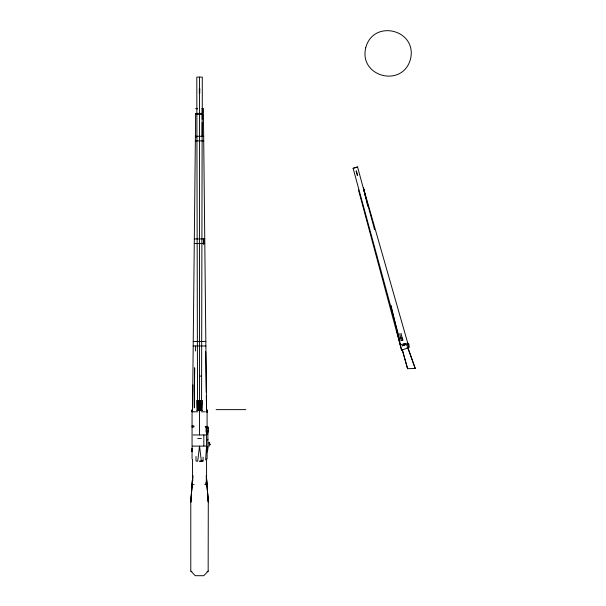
<?xml version="1.0" encoding="UTF-8"?>
<svg xmlns="http://www.w3.org/2000/svg" width="606" height="606" viewBox="0 0 606 606"><rect width="100%" height="100%" fill="white"/><g stroke="black" fill="none" stroke-linecap="round" stroke-linejoin="round"><path stroke-width="0.91" d="M192.746 481.05L192.746 475.513L190.86 502.033L192.746 475.513M196.018 456.454L196.018 461.007L197.715 461.211L199.541 446.114L201.359 461.211L203.055 460.961L203.055 457.174M202.184 108.421L201.563 400.528M208.153 571.208L208.29 501.298L206.449 477.483L208.222 502.033L206.328 475.49L206.328 482.679L205.623 484.565L204.79 484.452M195.435 350.988L195.443 345.988M207.1 450.659L207.093 452L207.1 449.311L207.184 450.44M196.162 113.398L195.64 113.398L192.503 411.815L193.003 384.893M195.624 114.678L195.64 113.398M207.184 426.972L207.199 426.397L207.222 427.382M209.085 446.402L209.1 442.175L209.078 442.834M192.064 448.713L192.057 451.614L191.973 448.735M199.775 410.641L199.775 400.498L202.116 400.498L202.116 410.641L201.533 410.118L202.003 400.498M199.313 410.61L198.139 410.118L198.897 400.498M203.843 445.864L203.836 434.964M205.623 459.939L206.57 446.114M192.057 410.315L192.057 411.928L191.973 410.368M207.093 410.701L207.093 412.322L207.184 410.754M356.033 171.036L357.313 175.452M356.389 170.93L357.669 175.346M199.313 400.498L196.973 400.498L196.973 410.641L198.139 410.118M199.775 410.61L201.533 410.118M405.429 343.397L401.149 344.655M407.262 348.139L408.974 347.352L408.974 344.231L407.52 343.216M358.502 190.011L401.604 350.329L408.974 347.352L363.411 187.837L365.35 196.132M403.498 344.231L406.126 343.314L415.216 368.403L407.588 368.706L402.164 349.677M196.889 113.398L203.434 113.398L203.434 108.421L202.025 108.421M207.017 571.587L207.6 571.405M195.397 136.282L203.677 136.274M401.52 340.466L400.793 338.193L402.111 337.845L401.051 333.338M401.384 340.466L402.838 340.125L402.399 338.406M203.055 460.961L199.541 461.211L201.359 461.211M203.404 114.458L202.381 114.481M400.233 344.496L397.021 331.603M374.584 229.712L357.563 166.983L354.457 167.764L353.116 168.332L400.157 341.019M353.116 168.332L357.563 166.983M402.838 340.125L402.111 337.845M195.64 108.421L197.162 108.421M196.889 108.936L197.344 108.936M195.632 114.428L202.29 114.428L202.283 113.42L202.192 119.17M195.352 140.903L203.722 140.903M194.321 238.908L204.752 238.908M194.276 243.453L204.798 243.453M193.246 341.443L205.828 341.443M193.2 345.988L205.873 345.988M199.541 376.091L200.139 376.091M200.692 376.091L201.177 376.091M197.079 400.498L197.245 404.111L198.556 404.111M200.192 400.498L200.533 404.111L201.843 404.111M197.245 404.111L197.336 407.558L198.427 407.558M200.533 404.111L200.662 407.558L201.753 407.558M197.336 407.558L198.139 408.224M200.662 407.558L201.533 408.224M216.122 409.626L245.786 409.626M196.973 410.641L199.313 410.641M200.556 410.641L202.116 410.641M193.367 411.815L193.814 411.815M194.064 411.815L197.594 411.815M201.48 411.815L205.305 411.815M192.057 425.889L193.935 425.889M207.085 426.207L207.222 427.601M192.057 426.457L193.935 426.457M205.207 426.457L207.085 426.457M192.057 427.01L193.935 427.01M205.207 427.01L207.085 427.01M206.154 427.851L208.222 427.851M206.154 428.98L208.222 428.98M206.154 431.025L208.222 431.025M206.517 433.07L207.873 433.07M206.517 434.047L207.873 434.047M193.17 434.964L206.055 434.964M206.517 439.448L207.873 439.448M206.517 439.767L207.873 439.767M192.526 446.114L206.548 446.114M206.517 447.008L207.873 447.001M206.517 447.455L207.873 447.455M194.125 484.565L193.45 484.565M208.29 571.079L203.767 575.7L195.314 575.7L190.784 571.079L190.784 501.298L192.625 477.513L192.511 479.482L192.511 459.378M191.935 571.564L190.905 571.185M407.959 347.7L415.216 368.403M402.369 349.776L407.588 368.706M407.618 343.799L408.255 346.079M399.733 333.679L400.793 338.193M363.411 187.837L367.728 206.191M391.029 305.348L401.604 350.329M205.737 351.624L206.298 392.067M206.351 395.824L206.57 411.815L203.442 114.428M203.707 244.657L203.661 238.908L203.699 243.453M197.511 400.528L196.791 77.098L202.283 77.098L202.283 114.019M207.873 449.728L207.873 430.404L206.517 430.404L206.517 447.834M207.085 409.52L207.085 427.601M207.085 448.47L207.085 458.916M206.57 458.916L206.57 479.482M206.025 482.156L206.025 483.088M206.025 484.027L206.025 484.959M202.184 122.473L202.184 136.274M200.95 408.224L200.95 410.118M200.366 401.233L200.366 410.504M199.541 77.098L199.541 434.964M198.723 401.233L198.723 410.504M197.556 408.224L197.556 410.118M192.057 409.52L192.057 458.916M201.359 438.449A7.03 2.053 0 0 1 197.715 438.449M191.769 411.095L191.769 411.179M191.769 449.463L191.769 449.523M207.381 451.167L207.381 451.22M207.381 449.857L207.388 449.826M209.903 444.357C209.858 446.698 209.858 442.357 209.903 444.357M191.769 450.75L191.769 450.75M207.381 411.459L207.388 411.459M194.632 367.91L194.359 407.762L194.632 367.91M196.049 136.274L196.041 137.221L196.056 136.274M365.729 47.738C358.684 77.06 402.778 88.196 410.504 59.047C417.549 29.717 373.455 18.581 365.729 47.738M405.444 344.662L402.187 345.799L405.444 344.662M199.745 88.847L199.313 88.847L199.313 93.135L199.745 93.135L199.745 88.847M208.222 427.192L206.154 427.192L206.154 432.199L208.222 432.199L208.222 427.192"/></g></svg>
